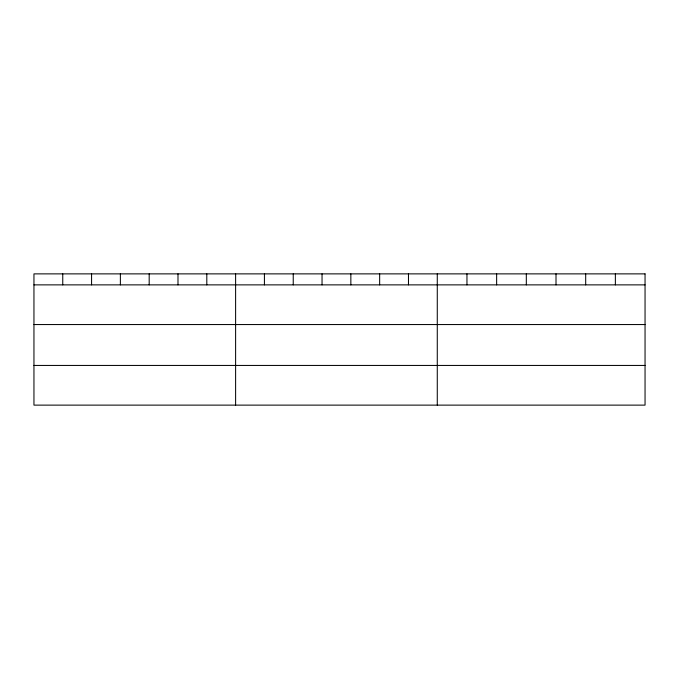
<?xml version="1.0" encoding="UTF-8"?>
<svg xmlns="http://www.w3.org/2000/svg" width="679" height="679" viewBox="0 0 679 679"><rect width="100%" height="100%" fill="white"/><g stroke="black" fill="none" stroke-linecap="round" stroke-linejoin="round"><path stroke-width="1.02" d="M33.95 284.874L645.05 284.874M33.95 324.554L645.05 324.554M33.95 365.438L645.05 365.438M615.369 273.875L615.369 284.874M585.688 273.875L585.688 284.874M556.008 273.875L556.008 284.874M526.318 273.875L526.318 284.874M496.638 273.875L496.638 284.874M466.957 273.875L466.957 284.874M437.276 273.875L437.276 405.125M408.469 273.875L408.469 284.874M379.654 273.875L379.654 284.874M350.848 273.875L350.848 284.874M322.041 273.875L322.041 284.874M293.235 273.875L293.235 284.874M264.42 273.875L264.42 284.874M235.613 273.875L235.613 405.125M206.806 273.875L206.806 284.874M177.991 273.875L177.991 284.874M149.185 273.875L149.185 284.874M120.378 273.875L120.378 284.874M91.572 273.875L91.572 284.874M62.757 273.875L62.757 284.874M645.05 273.875L33.95 273.875L33.95 405.125L645.05 405.125L645.05 273.875"/></g></svg>
